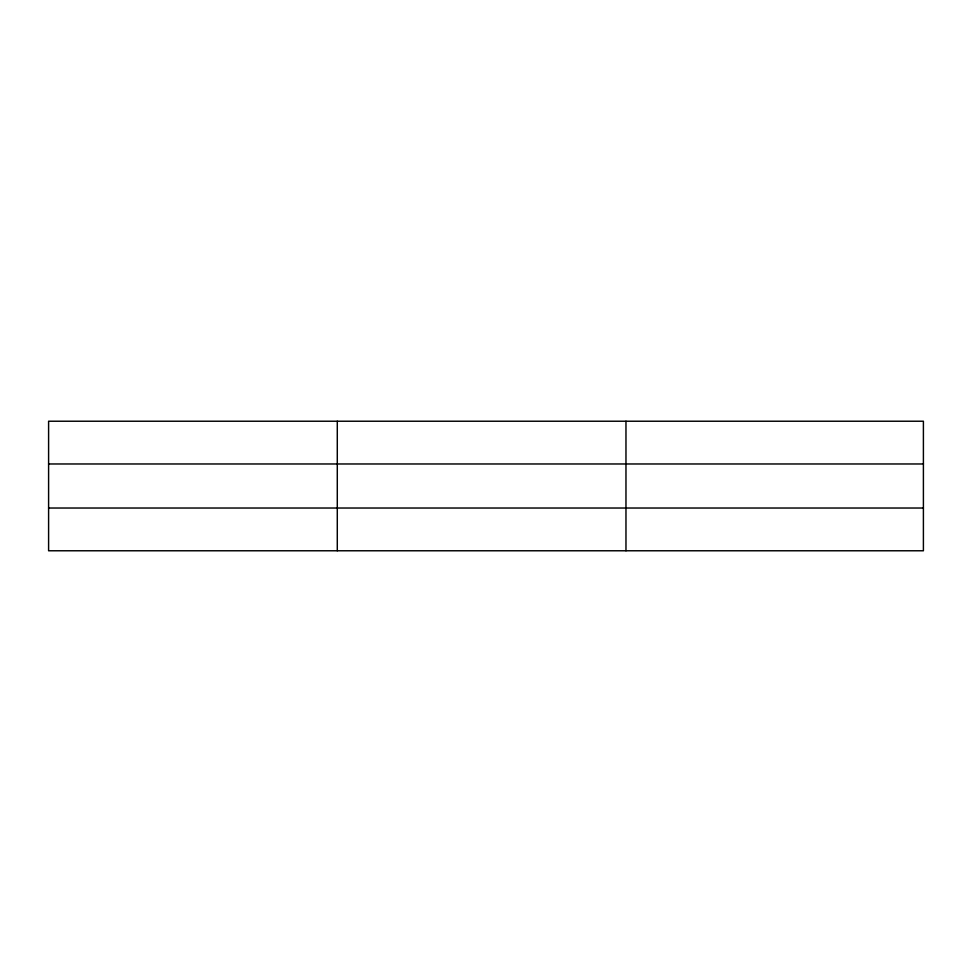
<?xml version="1.0" encoding="UTF-8"?>
<svg xmlns="http://www.w3.org/2000/svg" width="972" height="972" viewBox="0 0 972 972"><rect width="100%" height="100%" fill="white"/><g stroke="black" fill="none" stroke-linecap="round" stroke-linejoin="round"><path stroke-width="1.46" d="M337.284 421.228L337.284 550.772M625.968 421.228L625.968 550.772M923.4 463.972L923.4 421.228L48.6 421.228L48.6 550.772L923.4 550.772L923.4 463.972L48.6 463.972M48.6 508.028L923.4 508.028"/></g></svg>
